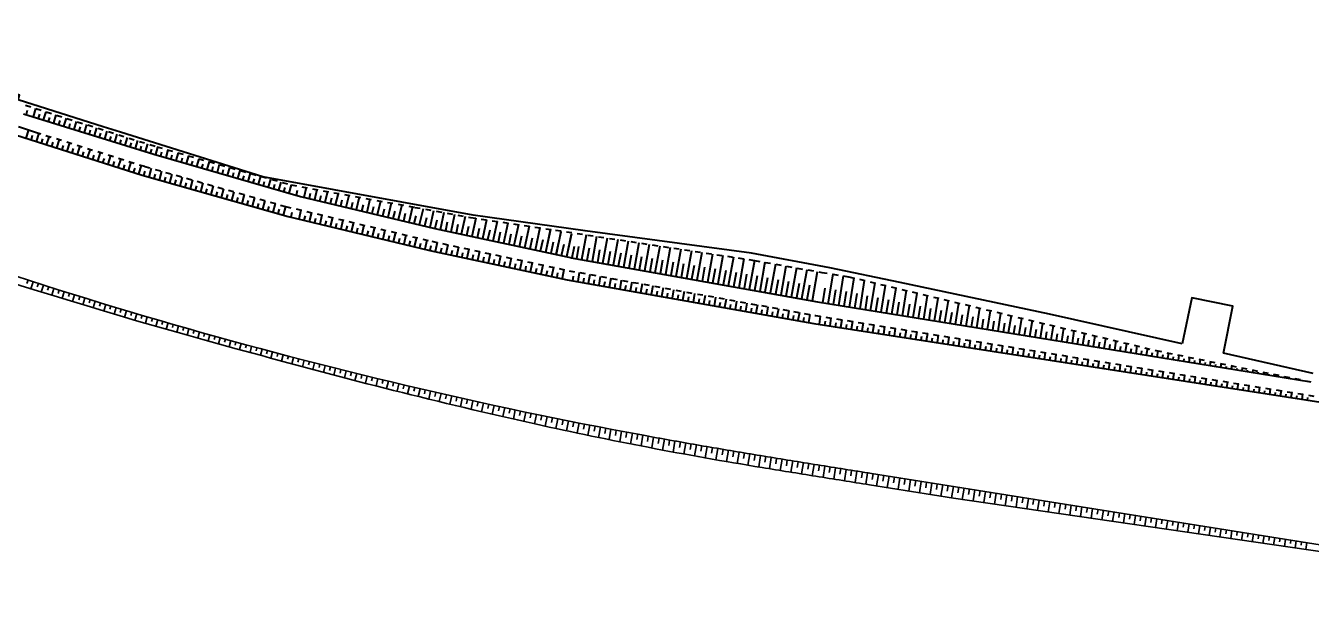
# Model space of a CAD drawing. Extents: x 10268 to 14501, y 7440 to 10044.
# Drawn here: x 13004.1 to 13240.8, y 7591 to 7697 of the extents above; entities that cross this region are included whole.
import ezdxf

# ---------------------------------------------------------------- set-up
doc = ezdxf.new("R2010")
doc.units = 0
doc.linetypes.add('Испр земполотна ПК38 -ПК43$0$Откосы$0$JIS_02_1.0', pattern=[2, 1, -1])
for name, color, linetype, lineweight in [('5-Карачарово$0$откосы и лотки', 1, 'Continuous', 35), ('Забор красный', 1, 'Continuous', 40), ('Испр земполотна ПК38 -ПК43$0$Водоотвод и откосы красные', 1, 'Continuous', 40), ('Испр земполотна ПК38 -ПК43$0$Испр земполотна', 4, 'Continuous', 30), ('Карачарово Саша$0$Забор красный', 1, 'Continuous', 40)]:
    doc.layers.add(name, color=color, linetype=linetype, lineweight=lineweight)
doc.linetypes.add('Забор Металлический-2$0$ЗАБОР_МЕТ_Б1М', pattern='A,1.25,[133,ltypeshp.shx,S=0.25,R=0,X=-0.25,Y=0],-0.001,[133,ltypeshp.shx,S=0.145,R=0,X=-0.145,Y=0],-0.001,[130,ltypeshp.shx,S=0.125,R=0,X=0,Y=0.4],1.25', length=2.502)
doc.linetypes.add('Карачарово Саша$0$Забор Металлический-2$0$ЗАБОР_МЕТ_Б1М', pattern='A,1.25,[133,ltypeshp.shx,S=0.25,R=0,X=-0.25,Y=0],-0.001,[133,ltypeshp.shx,S=0.145,R=0,X=-0.145,Y=0],-0.001,[130,ltypeshp.shx,S=0.125,R=0,X=0,Y=0.4],1.25', length=2.502)

msp = doc.modelspace()

# ---------------------------------------------------------------- linework, layer by layer
at = {"layer": '5-Карачарово$0$откосы и лотки'}
for p, q in [((13004.57, 7650.16), (13004.36, 7649.51)), ((13005.52, 7649.85), (13005.1, 7648.57)), ((13006.47, 7649.55), (13006.26, 7648.91)), ((13007.42, 7649.25), (13007.01, 7647.97)), ((13008.37, 7648.94), (13008.17, 7648.31)), ((13009.32, 7648.64), (13008.92, 7647.38)), ((13010.27, 7648.34), (13010.08, 7647.71)), ((13011.23, 7648.04), (13010.84, 7646.79)), ((13012.18, 7647.74), (13011.99, 7647.12)), ((13013.13, 7647.45), (13012.75, 7646.21)), ((13014.09, 7647.15), (13013.9, 7646.54)), ((13015.04, 7646.86), (13014.66, 7645.63)), ((13016, 7646.56), (13015.81, 7645.95)), ((13016.95, 7646.27), (13016.58, 7645.05)), ((13017.9, 7645.98), (13017.72, 7645.37)), ((13018.86, 7645.69), (13018.49, 7644.48)), ((13019.82, 7645.4), (13019.63, 7644.8)), ((13020.77, 7645.11), (13020.41, 7643.91)), ((13021.73, 7644.82), (13021.55, 7644.22)), ((13022.68, 7644.53), (13022.33, 7643.35)), ((13023.64, 7644.25), (13023.46, 7643.66)), ((13024.6, 7643.96), (13024.25, 7642.79)), ((13025.56, 7643.68), (13025.38, 7643.09)), ((13026.51, 7643.4), (13026.17, 7642.23)), ((13027.47, 7643.11), (13027.3, 7642.53)), ((13028.43, 7642.83), (13028.09, 7641.67)), ((13029.39, 7642.55), (13029.22, 7641.98)), ((13030.35, 7642.28), (13030.01, 7641.12)), ((13031.31, 7642), (13031.14, 7641.42)), ((13032.27, 7641.72), (13031.94, 7640.58)), ((13033.23, 7641.45), (13033.06, 7640.88)), ((13034.19, 7641.17), (13033.86, 7640.03)), ((13035.15, 7640.9), (13034.99, 7640.33)), ((13036.11, 7640.63), (13035.79, 7639.49)), ((13037.07, 7640.36), (13036.91, 7639.79)), ((13038.03, 7640.09), (13037.71, 7638.96)), ((13038.99, 7639.82), (13038.83, 7639.25)), ((13039.95, 7639.55), (13039.64, 7638.42)), ((13040.92, 7639.29), (13040.76, 7638.72)), ((13041.88, 7639.02), (13041.57, 7637.9)), ((13042.84, 7638.76), (13042.69, 7638.19)), ((13043.8, 7638.49), (13043.5, 7637.37)), ((13044.77, 7638.23), (13044.62, 7637.67)), ((13045.73, 7637.97), (13045.43, 7636.85)), ((13046.7, 7637.71), (13046.54, 7637.15)), ((13047.66, 7637.45), (13047.36, 7636.32)), ((13048.62, 7637.19), (13048.47, 7636.62)), ((13049.59, 7636.93), (13049.28, 7635.79)), ((13050.56, 7636.68), (13050.4, 7636.1)), ((13051.52, 7636.42), (13051.21, 7635.26)), ((13052.49, 7636.17), (13052.33, 7635.58)), ((13053.45, 7635.92), (13053.14, 7634.73)), ((13054.42, 7635.67), (13054.26, 7635.07)), ((13055.39, 7635.41), (13055.07, 7634.21)), ((13056.35, 7635.17), (13056.2, 7634.56)), ((13057.32, 7634.92), (13057.01, 7633.7)), ((13058.29, 7634.67), (13058.13, 7634.05)), ((13059.25, 7634.42), (13058.94, 7633.18)), ((13060.22, 7634.18), (13060.06, 7633.55)), ((13061.19, 7633.93), (13060.87, 7632.67)), ((13062.16, 7633.69), (13062, 7633.06)), ((13063.13, 7633.45), (13062.81, 7632.17)), ((13064.1, 7633.21), (13063.94, 7632.56)), ((13065.07, 7632.97), (13064.74, 7631.67)), ((13066.04, 7632.73), (13065.87, 7632.07)), ((13067.01, 7632.49), (13066.68, 7631.17)), ((13067.98, 7632.25), (13067.81, 7631.59)), ((13068.95, 7632.02), (13068.62, 7630.67)), ((13069.92, 7631.78), (13069.75, 7631.11)), ((13070.89, 7631.55), (13070.56, 7630.18)), ((13071.86, 7631.32), (13071.69, 7630.63)), ((13072.83, 7631.09), (13072.5, 7629.7)), ((13073.8, 7630.86), (13073.64, 7630.16)), ((13074.77, 7630.63), (13074.44, 7629.21)), ((13075.75, 7630.4), (13075.58, 7629.69)), ((13076.72, 7630.17), (13076.38, 7628.73)), ((13077.69, 7629.95), (13077.52, 7629.22)), ((13078.66, 7629.72), (13078.33, 7628.26)), ((13079.64, 7629.5), (13079.47, 7628.76)), ((13080.61, 7629.28), (13080.27, 7627.79)), ((13081.58, 7629.05), (13081.41, 7628.3)), ((13082.56, 7628.83), (13082.22, 7627.32)), ((13083.53, 7628.61), (13083.36, 7627.85)), ((13084.51, 7628.39), (13084.16, 7626.85)), ((13085.48, 7628.18), (13085.31, 7627.4)), ((13086.46, 7627.96), (13086.11, 7626.39)), ((13087.43, 7627.75), (13087.26, 7626.95)), ((13088.41, 7627.53), (13088.06, 7625.94)), ((13089.38, 7627.32), (13089.21, 7626.51)), ((13090.36, 7627.11), (13090.01, 7625.48)), ((13091.33, 7626.9), (13091.16, 7626.08)), ((13092.31, 7626.69), (13091.96, 7625.03)), ((13093.29, 7626.48), (13093.11, 7625.64)), ((13094.26, 7626.27), (13093.91, 7624.59)), ((13095.24, 7626.06), (13095.06, 7625.21)), ((13096.22, 7625.86), (13095.86, 7624.15)), ((13097.19, 7625.65), (13097.01, 7624.79)), ((13098.17, 7625.45), (13097.81, 7623.71)), ((13099.15, 7625.25), (13098.97, 7624.37)), ((13100.13, 7625.05), (13099.76, 7623.28)), ((13101.11, 7624.85), (13100.92, 7623.95)), ((13102.08, 7624.65), (13101.72, 7622.85)), ((13103.06, 7624.45), (13102.88, 7623.55)), ((13104.04, 7624.25), (13103.68, 7622.43)), ((13105.02, 7624.06), (13104.84, 7623.14)), ((13106, 7623.86), (13105.63, 7622.02)), ((13106.98, 7623.67), (13106.8, 7622.74)), ((13107.96, 7623.48), (13107.59, 7621.61)), ((13108.94, 7623.28), (13108.76, 7622.34)), ((13109.92, 7623.09), (13109.55, 7621.2)), ((13110.9, 7622.9), (13110.72, 7621.95)), ((13111.88, 7622.72), (13111.52, 7620.8)), ((13112.86, 7622.53), (13112.68, 7621.57)), ((13113.84, 7622.34), (13113.48, 7620.41)), ((13114.82, 7622.16), (13114.64, 7621.19)), ((13115.81, 7621.97), (13115.44, 7620.02)), ((13116.79, 7621.79), (13116.61, 7620.81)), ((13117.77, 7621.61), (13117.41, 7619.64)), ((13118.75, 7621.43), (13118.57, 7620.44)), ((13119.73, 7621.25), (13119.37, 7619.26)), ((13120.72, 7621.07), (13120.54, 7620.07)), ((13121.7, 7620.89), (13121.34, 7618.88)), ((13122.68, 7620.72), (13122.5, 7619.71)), ((13123.66, 7620.54), (13123.3, 7618.52)), ((13124.65, 7620.37), (13124.47, 7619.35)), ((13125.63, 7620.2), (13125.27, 7618.15)), ((13126.62, 7620.02), (13126.44, 7619)), ((13127.6, 7619.85), (13127.24, 7617.8)), ((13128.58, 7619.68), (13128.4, 7618.65)), ((13129.57, 7619.51), (13129.21, 7617.44)), ((13130.55, 7619.34), (13130.37, 7618.31)), ((13131.54, 7619.17), (13131.18, 7617.1)), ((13132.52, 7619.01), (13132.34, 7617.97)), ((13133.5, 7618.84), (13133.15, 7616.76)), ((13134.49, 7618.67), (13134.31, 7617.63)), ((13135.47, 7618.51), (13135.12, 7616.42)), ((13136.46, 7618.34), (13136.28, 7617.3)), ((13137.44, 7618.18), (13137.1, 7616.09)), ((13138.43, 7618.02), (13138.26, 7616.97)), ((13139.41, 7617.85), (13139.07, 7615.76)), ((13140.4, 7617.69), (13140.23, 7616.65)), ((13141.38, 7617.53), (13141.04, 7615.44)), ((13142.37, 7617.37), (13142.2, 7616.32)), ((13143.36, 7617.21), (13143.02, 7615.12)), ((13144.34, 7617.05), (13144.17, 7616)), ((13145.33, 7616.89), (13144.99, 7614.8)), ((13146.31, 7616.73), (13146.14, 7615.68)), ((13147.3, 7616.57), (13146.96, 7614.48)), ((13148.28, 7616.41), (13148.12, 7615.37)), ((13149.27, 7616.25), (13148.93, 7614.16)), ((13150.26, 7616.1), (13150.09, 7615.05)), ((13151.24, 7615.94), (13150.91, 7613.85)), ((13152.23, 7615.78), (13152.06, 7614.74)), ((13153.21, 7615.62), (13152.88, 7613.53)), ((13154.2, 7615.47), (13154.03, 7614.42)), ((13155.19, 7615.31), (13154.85, 7613.22)), ((13156.17, 7615.15), (13156.01, 7614.11)), ((13157.16, 7615), (13156.83, 7612.9)), ((13158.15, 7614.84), (13157.98, 7613.79)), ((13159.13, 7614.68), (13158.8, 7612.59)), ((13160.12, 7614.53), (13159.95, 7613.48)), ((13161.1, 7614.37), (13160.77, 7612.28)), ((13162.09, 7614.21), (13161.92, 7613.17)), ((13163.08, 7614.06), (13162.74, 7611.96)), ((13164.06, 7613.9), (13163.9, 7612.85)), ((13165.05, 7613.75), (13164.72, 7611.65)), ((13166.03, 7613.59), (13165.87, 7612.54)), ((13167.02, 7613.43), (13166.69, 7611.34)), ((13168.01, 7613.28), (13167.84, 7612.23)), ((13168.99, 7613.12), (13168.66, 7611.03)), ((13169.98, 7612.96), (13169.81, 7611.92)), ((13170.97, 7612.81), (13170.63, 7610.71)), ((13171.95, 7612.65), (13171.79, 7611.6)), ((13172.94, 7612.49), (13172.61, 7610.4)), ((13173.92, 7612.34), (13173.76, 7611.29)), ((13174.91, 7612.18), (13174.58, 7610.09)), ((13175.9, 7612.02), (13175.73, 7610.98)), ((13176.88, 7611.87), (13176.55, 7609.79)), ((13177.87, 7611.71), (13177.71, 7610.68)), ((13178.86, 7611.55), (13178.53, 7609.51)), ((13179.84, 7611.4), (13179.68, 7610.38)), ((13180.83, 7611.24), (13180.51, 7609.22)), ((13181.81, 7611.08), (13181.65, 7610.08)), ((13182.8, 7610.93), (13182.48, 7608.93)), ((13183.79, 7610.77), (13183.63, 7609.78)), ((13184.77, 7610.61), (13184.46, 7608.64)), ((13185.76, 7610.46), (13185.6, 7609.48)), ((13186.74, 7610.3), (13186.44, 7608.35)), ((13187.73, 7610.14), (13187.58, 7609.18)), ((13188.72, 7609.99), (13188.41, 7608.07)), ((13189.7, 7609.83), (13189.55, 7608.88)), ((13190.69, 7609.68), (13190.39, 7607.78)), ((13191.68, 7609.52), (13191.53, 7608.58)), ((13192.66, 7609.36), (13192.36, 7607.49)), ((13193.65, 7609.21), (13193.5, 7608.28)), ((13194.63, 7609.05), (13194.34, 7607.2)), ((13195.62, 7608.89), (13195.48, 7607.97)), ((13196.61, 7608.74), (13196.32, 7606.91)), ((13197.59, 7608.58), (13197.45, 7607.67)), ((13198.58, 7608.42), (13198.29, 7606.62)), ((13199.57, 7608.27), (13199.42, 7607.37)), ((13200.55, 7608.11), (13200.27, 7606.34)), ((13201.54, 7607.95), (13201.4, 7607.07)), ((13202.52, 7607.8), (13202.25, 7606.05)), ((13203.51, 7607.64), (13203.37, 7606.77)), ((13204.5, 7607.48), (13204.22, 7605.76)), ((13205.48, 7607.33), (13205.35, 7606.47)), ((13206.47, 7607.17), (13206.2, 7605.47)), ((13207.46, 7607.01), (13207.32, 7606.17)), ((13208.44, 7606.86), (13208.18, 7605.18)), ((13209.43, 7606.7), (13209.3, 7605.87)), ((13210.41, 7606.54), (13210.15, 7604.9)), ((13211.4, 7606.39), (13211.27, 7605.57)), ((13212.39, 7606.23), (13212.13, 7604.61)), ((13213.37, 7606.07), (13213.24, 7605.27)), ((13214.36, 7605.92), (13214.1, 7604.32)), ((13215.34, 7605.76), (13215.22, 7604.97)), ((13216.33, 7605.6), (13216.08, 7604.03)), ((13217.32, 7605.45), (13217.19, 7604.67)), ((13218.3, 7605.29), (13218.06, 7603.74)), ((13219.29, 7605.14), (13219.17, 7604.37)), ((13220.28, 7604.98), (13220.03, 7603.46)), ((13221.26, 7604.82), (13221.14, 7604.07)), ((13222.25, 7604.67), (13222.01, 7603.17)), ((13223.23, 7604.51), (13223.12, 7603.77)), ((13224.22, 7604.35), (13223.99, 7602.88)), ((13225.21, 7604.2), (13225.09, 7603.47)), ((13226.19, 7604.04), (13225.96, 7602.59)), ((13227.18, 7603.88), (13227.07, 7603.16)), ((13228.17, 7603.73), (13227.94, 7602.3)), ((13229.15, 7603.57), (13229.04, 7602.86)), ((13230.14, 7603.41), (13229.92, 7602.01)), ((13231.12, 7603.26), (13231.01, 7602.56)), ((13232.11, 7603.1), (13231.89, 7601.73)), ((13233.1, 7602.94), (13232.99, 7602.26)), ((13234.08, 7602.79), (13233.87, 7601.44)), ((13235.07, 7602.63), (13234.96, 7601.96)), ((13236.05, 7602.47), (13235.84, 7601.15)), ((13237.04, 7602.32), (13236.94, 7601.66)), ((13238.03, 7602.16), (13237.82, 7600.86)), ((13239.01, 7602), (13238.91, 7601.36)), ((13240, 7601.85), (13239.8, 7600.57))]:
    msp.add_line(p, q, dxfattribs=at)
at = {"layer": '5-Карачарово$0$откосы и лотки', "flags": 128}
for points in [[(12950.05, 7669.67, 0.04907), (13120.27, 7621.15, 0.002431), (13130.16, 7619.41, 0.001736), (13140.05, 7617.75, 0.001042), (13149.93, 7616.15, 0.000347), (13159.82, 7614.58), (13175.28, 7612.12), (13240.1, 7601.83), (13308.05, 7591.04)], [(12949.26, 7667.74, 0.024073), (13045.96, 7636.7, 0.012949), (13097.91, 7623.69, 0.014094), (13139.7, 7615.66, 0.001042), (13149.59, 7614.06, 0.000347), (13159.47, 7612.48), (13174.93, 7610.03), (13243.66, 7600.01), (13308.05, 7591.04)]]:
    msp.add_lwpolyline(points, format="xyb", dxfattribs=at)
at = {"layer": 'Забор красный', "linetype": 'Забор Металлический-2$0$ЗАБОР_МЕТ_Б1М'}
for p, q in [((13086.48, 7662.11), (13047.78, 7669.15)), ((13217.05, 7638.41), (13192.58, 7643.92)), ((13241.12, 7633), (13224.62, 7636.71))]:
    msp.add_line(p, q, dxfattribs=at)
for points in [[(13021.61, 7677.38), (13018.41, 7678.39), (13002.72, 7683.33), (13003.01, 7684.21), (12978.08, 7692.22), (12977.77, 7691.18), (12967.28, 7694.48), (12967.78, 7696.98)], [(13047.78, 7669.15), (13021.61, 7677.38)], [(13165.14, 7649.69), (13152.18, 7652.42), (13137.76, 7655.1), (13107.1, 7659.21), (13086.48, 7662.11), (13086.48, 7662.11)]]:
    msp.add_lwpolyline(points, dxfattribs=at)
at = {"layer": 'Испр земполотна ПК38 -ПК43$0$Водоотвод и откосы красные', "color": 1, "linetype": 'Испр земполотна ПК38 -ПК43$0$Откосы$0$JIS_02_1.0'}
for points in [[(13004.1, 7682.33), (13028.28, 7674.69)], [(13005.96, 7677.4), (13026.05, 7671.09), (13051.97, 7663.72)], [(13028.28, 7674.69), (13053, 7667.68)], [(13051.97, 7663.72), (13078.9, 7657.3), (13104.16, 7651.89)], [(13104.16, 7651.89), (13149.6, 7643.64)], [(13155.68, 7650.78), (13212.26, 7637.19)], [(13212.26, 7637.19), (13240.71, 7631.44)]]:
    msp.add_lwpolyline(points, dxfattribs=at)
for points, elevation in [([(13053, 7667.68), (13075.79, 7663.55), (13086.02, 7661.69), (13101.69, 7659.35)], 520.52), ([(13101.69, 7659.35), (13138.3, 7653.78), (13150.68, 7651.57), (13152.69, 7651.25), (13154.64, 7650.94), (13155.68, 7650.78)], 520.52), ([(13149.46, 7643.66), (13248.07, 7627.72)], 142.03)]:
    msp.add_lwpolyline(points, dxfattribs=dict(at, elevation=elevation))
at = {"layer": 'Испр земполотна ПК38 -ПК43$0$Испр земполотна', "color": 1, "lineweight": 40}
for p, q in [((13004.43, 7681.39), (13004.2, 7680.64)), ((13005.95, 7681.75), (13005.48, 7680.24)), ((13006.65, 7680.7), (13006.42, 7679.95)), ((13007.82, 7681.16), (13007.36, 7679.66)), ((13008.53, 7680.11), (13008.29, 7679.37)), ((13009.69, 7680.56), (13009.23, 7679.08)), ((13011.57, 7679.97), (13011.11, 7678.49)), ((13004.66, 7677.83), (13004.17, 7676.28)), ((13010.4, 7679.53), (13010.17, 7678.79)), ((13012.28, 7678.94), (13012.05, 7678.2)), ((13013.44, 7679.38), (13012.99, 7677.91)), ((13014.16, 7678.35), (13013.93, 7677.62)), ((13015.32, 7678.79), (13014.87, 7677.33)), ((13016.03, 7677.77), (13015.81, 7677.04)), ((13017.19, 7678.2), (13016.75, 7676.75)), ((13019.07, 7677.6), (13018.62, 7676.17)), ((13005.35, 7676.75), (13005.11, 7675.98)), ((13006.54, 7677.22), (13006.05, 7675.68)), ((13007.24, 7676.15), (13006.99, 7675.38)), ((13008.43, 7676.63), (13007.93, 7675.08)), ((13009.12, 7675.55), (13008.88, 7674.78)), ((13010.31, 7676.03), (13009.82, 7674.48)), ((13011.01, 7674.96), (13010.76, 7674.18)), ((13012.2, 7675.44), (13011.7, 7673.88)), ((13017.91, 7677.18), (13017.68, 7676.46)), ((13019.78, 7676.59), (13019.56, 7675.88)), ((13020.94, 7677.01), (13020.5, 7675.58)), ((13021.66, 7676), (13021.44, 7675.29)), ((13022.82, 7676.42), (13022.38, 7675)), ((13023.54, 7675.42), (13023.32, 7674.71)), ((13024.69, 7675.83), (13024.26, 7674.42)), ((13026.57, 7675.23), (13026.14, 7673.84)), ((13012.89, 7674.36), (13012.64, 7673.58)), ((13014.08, 7674.85), (13013.58, 7673.28)), ((13014.78, 7673.76), (13014.53, 7672.98)), ((13015.97, 7674.26), (13015.47, 7672.68)), ((13016.66, 7673.17), (13016.41, 7672.38)), ((13017.86, 7673.66), (13017.35, 7672.08)), ((13018.55, 7672.57), (13018.29, 7671.78)), ((13019.74, 7673.07), (13019.23, 7671.48)), ((13025.41, 7674.83), (13025.2, 7674.13)), ((13027.29, 7674.24), (13027.07, 7673.55)), ((13028.42, 7674.65), (13028.01, 7673.26)), ((13029.16, 7673.69), (13028.96, 7672.99)), ((13030.31, 7674.12), (13029.9, 7672.71)), ((13031.05, 7673.15), (13030.85, 7672.44)), ((13032.2, 7673.58), (13031.79, 7672.17)), ((13032.94, 7672.6), (13032.74, 7671.89)), ((13034.09, 7673.04), (13033.68, 7671.62)), ((13020.43, 7671.98), (13020.18, 7671.18)), ((13021.63, 7672.48), (13021.12, 7670.88)), ((13022.32, 7671.38), (13022.06, 7670.58)), ((13023.51, 7671.89), (13023, 7670.28)), ((13024.2, 7670.78), (13023.94, 7669.98)), ((13025.4, 7671.29), (13024.88, 7669.68)), ((13026.06, 7670.2), (13025.83, 7669.39)), ((13027.24, 7670.75), (13026.78, 7669.12)), ((13029.14, 7670.21), (13028.68, 7668.58)), ((13034.83, 7672.06), (13034.62, 7671.35)), ((13035.98, 7672.51), (13035.57, 7671.07)), ((13036.72, 7671.52), (13036.51, 7670.8)), ((13037.88, 7671.97), (13037.46, 7670.53)), ((13038.61, 7670.98), (13038.4, 7670.25)), ((13039.77, 7671.43), (13039.35, 7669.98)), ((13040.5, 7670.44), (13040.29, 7669.71)), ((13041.66, 7670.9), (13041.24, 7669.43)), ((13043.55, 7670.36), (13043.12, 7668.89)), ((13027.96, 7669.66), (13027.73, 7668.85)), ((13029.86, 7669.13), (13029.63, 7668.31)), ((13031.04, 7669.67), (13030.58, 7668.04)), ((13031.77, 7668.59), (13031.54, 7667.77)), ((13032.95, 7669.13), (13032.49, 7667.5)), ((13033.67, 7668.05), (13033.44, 7667.23)), ((13034.85, 7668.59), (13034.39, 7666.97)), ((13036.75, 7668.05), (13036.29, 7666.43)), ((13042.39, 7669.9), (13042.18, 7669.16)), ((13044.28, 7669.35), (13044.07, 7668.62)), ((13045.44, 7669.82), (13045.01, 7668.34)), ((13046.17, 7668.81), (13045.96, 7668.07)), ((13047.33, 7669.29), (13046.9, 7667.8)), ((13048.06, 7668.27), (13047.85, 7667.52)), ((13049.22, 7668.75), (13048.79, 7667.25)), ((13051.12, 7668.21), (13050.68, 7666.7)), ((13035.57, 7667.51), (13035.34, 7666.7)), ((13037.47, 7666.97), (13037.24, 7666.16)), ((13038.65, 7667.51), (13038.19, 7665.89)), ((13039.37, 7666.43), (13039.14, 7665.62)), ((13040.55, 7666.97), (13040.09, 7665.35)), ((13041.27, 7665.89), (13041.05, 7665.08)), ((13042.45, 7666.43), (13042, 7664.82)), ((13044.35, 7665.89), (13043.9, 7664.28)), ((13049.95, 7667.73), (13049.73, 7666.98)), ((13051.84, 7667.19), (13051.62, 7666.43)), ((13053.01, 7667.68), (13052.57, 7666.16)), ((13054.13, 7666.63), (13053.92, 7665.76)), ((13055.77, 7667.18), (13055.34, 7665.39)), ((13056.52, 7666.08), (13056.3, 7665.16)), ((13057.72, 7666.82), (13057.27, 7664.92)), ((13058.47, 7665.67), (13058.23, 7664.69)), ((13059.68, 7666.47), (13059.2, 7664.46)), ((13061.63, 7666.11), (13061.13, 7664)), ((13063.59, 7665.76), (13063.06, 7663.54)), ((13043.18, 7665.35), (13042.95, 7664.55)), ((13045.08, 7664.81), (13044.85, 7664.01)), ((13046.26, 7665.35), (13045.8, 7663.74)), ((13046.98, 7664.27), (13046.75, 7663.47)), ((13048.16, 7664.81), (13047.7, 7663.2)), ((13048.88, 7663.73), (13048.65, 7662.93)), ((13050.06, 7664.27), (13049.61, 7662.66)), ((13050.78, 7663.2), (13050.56, 7662.4)), ((13051.96, 7663.73), (13051.51, 7662.13)), ((13060.41, 7665.26), (13060.16, 7664.23)), ((13062.35, 7664.86), (13062.09, 7663.77)), ((13064.3, 7664.45), (13064.02, 7663.31)), ((13065.54, 7665.41), (13064.99, 7663.08)), ((13066.24, 7664.04), (13065.95, 7662.85)), ((13067.5, 7665.05), (13066.92, 7662.62)), ((13068.18, 7663.63), (13067.88, 7662.39)), ((13069.45, 7664.7), (13068.85, 7662.16)), ((13070.12, 7663.23), (13069.81, 7661.93)), ((13071.41, 7664.34), (13070.78, 7661.7)), ((13073.36, 7663.99), (13072.71, 7661.24)), ((13075.32, 7663.63), (13074.64, 7660.78)), ((13077.28, 7663.28), (13076.57, 7660.32)), ((13053.11, 7662.58), (13052.92, 7661.75)), ((13054.79, 7663.05), (13054.39, 7661.4)), ((13055.56, 7661.99), (13055.36, 7661.17)), ((13056.72, 7662.59), (13056.33, 7660.94)), ((13057.49, 7661.53), (13057.29, 7660.7)), ((13058.65, 7662.13), (13058.26, 7660.47)), ((13059.42, 7661.07), (13059.23, 7660.24)), ((13060.59, 7661.67), (13060.19, 7660.01)), ((13062.52, 7661.2), (13062.13, 7659.55)), ((13064.45, 7660.74), (13064.06, 7659.09)), ((13072.07, 7662.82), (13071.74, 7661.47)), ((13074.01, 7662.41), (13073.67, 7661.01)), ((13075.95, 7662), (13075.6, 7660.55)), ((13077.89, 7661.6), (13077.53, 7660.09)), ((13079.23, 7662.92), (13078.5, 7659.86)), ((13079.8, 7661.19), (13079.46, 7659.63)), ((13081.11, 7662.58), (13080.43, 7659.42)), ((13081.75, 7660.81), (13081.4, 7659.22)), ((13083.06, 7662.23), (13082.37, 7659.01)), ((13085.02, 7661.87), (13084.32, 7658.59)), ((13086.98, 7661.55), (13086.26, 7658.18)), ((13088.94, 7661.25), (13088.2, 7657.76)), ((13090.91, 7660.96), (13090.14, 7657.35)), ((13061.36, 7660.61), (13061.16, 7659.78)), ((13063.29, 7660.15), (13063.09, 7659.32)), ((13065.22, 7659.69), (13065.03, 7658.86)), ((13066.39, 7660.28), (13065.99, 7658.63)), ((13067.16, 7659.22), (13066.96, 7658.4)), ((13068.32, 7659.82), (13067.93, 7658.17)), ((13069.09, 7658.76), (13068.89, 7657.94)), ((13070.25, 7659.36), (13069.86, 7657.71)), ((13072.19, 7658.9), (13071.79, 7657.24)), ((13074.12, 7658.44), (13073.73, 7656.78)), ((13083.69, 7660.42), (13083.35, 7658.8)), ((13085.64, 7660.04), (13085.29, 7658.39)), ((13087.59, 7659.68), (13087.23, 7657.97)), ((13089.55, 7659.33), (13089.17, 7657.56)), ((13091.5, 7658.98), (13091.11, 7657.14)), ((13092.87, 7660.66), (13092.08, 7656.93)), ((13093.45, 7658.62), (13093.05, 7656.72)), ((13094.84, 7660.37), (13094.02, 7656.52)), ((13096.81, 7660.08), (13095.96, 7656.1)), ((13098.77, 7659.78), (13097.9, 7655.69)), ((13100.7, 7659.37), (13099.82, 7655.27)), ((13100.74, 7659.49), (13099.84, 7655.27)), ((13102.63, 7658.96), (13101.75, 7654.86)), ((13102.67, 7659.08), (13101.76, 7654.86)), ((13104.55, 7658.55), (13103.68, 7654.45)), ((13104.59, 7658.66), (13103.69, 7654.45)), ((13107.3, 7658.49), (13106.48, 7653.92)), ((13071.02, 7658.3), (13070.83, 7657.48)), ((13072.96, 7657.84), (13072.76, 7657.01)), ((13074.89, 7657.38), (13074.69, 7656.55)), ((13076.05, 7657.98), (13075.66, 7656.32)), ((13076.82, 7656.92), (13076.63, 7656.09)), ((13077.99, 7657.51), (13077.59, 7655.86)), ((13078.74, 7656.46), (13078.56, 7655.63)), ((13079.89, 7657.09), (13079.53, 7655.42)), ((13080.68, 7656.05), (13080.5, 7655.22)), ((13081.83, 7656.67), (13081.48, 7655.01)), ((13083.78, 7656.25), (13083.42, 7654.59)), ((13095.41, 7658.27), (13094.99, 7656.31)), ((13097.36, 7657.91), (13096.93, 7655.89)), ((13099.31, 7657.56), (13098.87, 7655.48)), ((13101.24, 7657.15), (13100.79, 7655.07)), ((13103.17, 7656.73), (13102.72, 7654.65)), ((13105.09, 7656.32), (13104.65, 7654.24)), ((13105.92, 7656.37), (13105.52, 7654.09)), ((13107.86, 7656.05), (13107.45, 7653.75)), ((13109.24, 7658.2), (13108.41, 7653.57)), ((13111.17, 7657.91), (13110.34, 7653.23)), ((13113.11, 7657.61), (13112.27, 7652.89)), ((13115.05, 7657.32), (13114.2, 7652.54)), ((13116.99, 7657.02), (13116.13, 7652.2)), ((13118.92, 7656.73), (13118.05, 7651.86)), ((13120.86, 7656.43), (13119.98, 7651.51)), ((13122.8, 7656.14), (13121.91, 7651.17)), ((13082.63, 7655.63), (13082.45, 7654.8)), ((13084.57, 7655.21), (13084.39, 7654.38)), ((13085.72, 7655.84), (13085.36, 7654.18)), ((13086.51, 7654.8), (13086.34, 7653.97)), ((13087.66, 7655.42), (13087.31, 7653.76)), ((13088.46, 7654.38), (13088.28, 7653.55)), ((13089.61, 7655.01), (13089.25, 7653.34)), ((13090.4, 7653.97), (13090.22, 7653.14)), ((13091.55, 7654.59), (13091.2, 7652.93)), ((13093.49, 7654.17), (13093.14, 7652.51)), ((13095.44, 7653.76), (13095.08, 7652.1)), ((13109.79, 7655.73), (13109.38, 7653.4)), ((13111.72, 7655.41), (13111.3, 7653.06)), ((13113.66, 7655.09), (13113.23, 7652.71)), ((13115.59, 7654.77), (13115.16, 7652.37)), ((13117.52, 7654.45), (13117.09, 7652.03)), ((13119.46, 7654.13), (13119.02, 7651.68)), ((13121.39, 7653.81), (13120.95, 7651.34)), ((13124.73, 7655.84), (13123.84, 7650.83)), ((13126.67, 7655.55), (13125.77, 7650.48)), ((13128.61, 7655.26), (13127.7, 7650.14)), ((13130.55, 7654.96), (13129.63, 7649.79)), ((13132.48, 7654.67), (13131.55, 7649.45)), ((13134.42, 7654.37), (13133.48, 7649.11)), ((13136.36, 7654.08), (13135.41, 7648.76)), ((13138.3, 7653.78), (13137.34, 7648.42)), ((13092.34, 7653.55), (13092.17, 7652.72)), ((13094.29, 7653.14), (13094.11, 7652.3)), ((13096.23, 7652.72), (13096.05, 7651.89)), ((13097.38, 7653.34), (13097.03, 7651.68)), ((13098.18, 7652.3), (13098, 7651.47)), ((13099.33, 7652.93), (13098.97, 7651.26)), ((13100.12, 7651.89), (13099.94, 7651.06)), ((13101.27, 7652.51), (13100.91, 7650.85)), ((13102.06, 7651.47), (13101.89, 7650.64)), ((13103.21, 7652.1), (13102.86, 7650.43)), ((13106.05, 7651.55), (13105.76, 7649.88)), ((13123.32, 7653.49), (13122.88, 7651)), ((13125.25, 7653.18), (13124.8, 7650.65)), ((13127.19, 7652.86), (13126.73, 7650.31)), ((13129.12, 7652.54), (13128.66, 7649.97)), ((13131.05, 7652.22), (13130.59, 7649.62)), ((13132.99, 7651.9), (13132.52, 7649.28)), ((13134.92, 7651.58), (13134.45, 7648.94)), ((13140.22, 7653.44), (13139.27, 7648.08)), ((13142.15, 7653.09), (13141.2, 7647.73)), ((13144.08, 7652.75), (13143.13, 7647.39)), ((13146.01, 7652.4), (13145.05, 7647.05)), ((13147.94, 7652.06), (13146.98, 7646.7)), ((13149.86, 7651.71), (13148.91, 7646.36)), ((13104.94, 7650.89), (13104.79, 7650.05)), ((13106.87, 7650.54), (13106.73, 7649.71)), ((13107.98, 7651.2), (13107.69, 7649.54)), ((13108.8, 7650.2), (13108.66, 7649.37)), ((13109.91, 7650.85), (13109.62, 7649.2)), ((13110.73, 7649.85), (13110.59, 7649.03)), ((13111.84, 7650.5), (13111.55, 7648.86)), ((13112.66, 7649.51), (13112.52, 7648.69)), ((13113.77, 7650.15), (13113.48, 7648.52)), ((13114.59, 7649.16), (13114.45, 7648.35)), ((13115.7, 7649.8), (13115.41, 7648.18)), ((13117.63, 7649.45), (13117.34, 7647.83)), ((13119.56, 7649.1), (13119.27, 7647.49)), ((13136.85, 7651.26), (13136.38, 7648.59)), ((13138.78, 7650.93), (13138.3, 7648.25)), ((13140.71, 7650.59), (13140.23, 7647.91)), ((13142.64, 7650.24), (13142.16, 7647.56)), ((13144.57, 7649.9), (13144.09, 7647.22)), ((13146.5, 7649.55), (13146.02, 7646.88)), ((13148.42, 7649.21), (13147.95, 7646.53)), ((13152.69, 7651.25, 142.03), (13151.81, 7645.81, 142.03)), ((13154.64, 7650.94, 142.03), (13153.76, 7645.5, 142.03)), ((13156.58, 7650.56, 142.03), (13155.72, 7645.18, 142.03)), ((13158.51, 7650.1, 142.03), (13157.67, 7644.87, 142.03)), ((13160.44, 7649.63, 142.03), (13159.62, 7644.55, 142.03)), ((13162.37, 7649.17, 142.03), (13161.58, 7644.23, 142.03)), ((13116.52, 7648.81), (13116.38, 7648)), ((13118.45, 7648.47), (13118.31, 7647.66)), ((13120.38, 7648.12), (13120.24, 7647.32)), ((13121.48, 7648.75), (13121.2, 7647.15)), ((13122.31, 7647.78), (13122.17, 7646.98)), ((13123.41, 7648.4), (13123.13, 7646.81)), ((13124.24, 7647.43), (13124.1, 7646.64)), ((13125.34, 7648.05), (13125.06, 7646.47)), ((13126.17, 7647.08), (13126.03, 7646.3)), ((13127.27, 7647.7), (13126.99, 7646.13)), ((13128.1, 7646.74), (13127.96, 7645.95)), ((13129.2, 7647.35), (13128.92, 7645.78)), ((13131.13, 7647), (13130.85, 7645.44)), ((13133.06, 7646.64), (13132.78, 7645.1)), ((13151.27, 7648.69, 142.03), (13150.83, 7645.97, 142.03)), ((13153.22, 7648.38, 142.03), (13152.78, 7645.66, 142.03)), ((13155.18, 7648.06, 142.03), (13154.74, 7645.34, 142.03)), ((13157.12, 7647.68, 142.03), (13156.69, 7645.02, 142.03)), ((13159.06, 7647.29, 142.03), (13158.65, 7644.71, 142.03)), ((13161, 7646.9, 142.03), (13160.6, 7644.39, 142.03)), ((13164.3, 7648.71, 142.03), (13163.53, 7643.92, 142.03)), ((13166.23, 7648.24, 142.03), (13165.48, 7643.6, 142.03)), ((13168.16, 7647.78, 142.03), (13167.44, 7643.29, 142.03)), ((13170.09, 7647.31, 142.03), (13169.39, 7642.97, 142.03)), ((13172.02, 7646.85, 142.03), (13171.35, 7642.66, 142.03)), ((13130.03, 7646.39), (13129.89, 7645.61)), ((13131.96, 7646.05), (13131.82, 7645.27)), ((13133.89, 7645.7), (13133.75, 7644.93)), ((13134.99, 7646.29), (13134.71, 7644.76)), ((13135.81, 7645.35), (13135.68, 7644.59)), ((13136.91, 7645.94), (13136.64, 7644.42)), ((13137.74, 7645.01), (13137.61, 7644.25)), ((13138.84, 7645.59), (13138.57, 7644.08)), ((13139.67, 7644.66), (13139.54, 7643.9)), ((13140.77, 7645.24), (13140.5, 7643.73)), ((13141.6, 7644.32), (13141.47, 7643.56)), ((13142.7, 7644.89), (13142.43, 7643.39)), ((13144.63, 7644.54), (13144.37, 7643.05)), ((13146.56, 7644.19), (13146.3, 7642.71)), ((13162.95, 7646.51, 142.03), (13162.55, 7644.08, 142.03)), ((13164.89, 7646.12, 142.03), (13164.51, 7643.76, 142.03)), ((13166.83, 7645.73, 142.03), (13166.46, 7643.45, 142.03)), ((13168.77, 7645.34, 142.03), (13168.42, 7643.13, 142.03)), ((13170.71, 7644.95, 142.03), (13170.37, 7642.81, 142.03)), ((13172.66, 7644.56, 142.03), (13172.32, 7642.5, 142.03)), ((13173.95, 7646.39, 142.03), (13173.3, 7642.34, 142.03)), ((13174.6, 7644.17, 142.03), (13174.28, 7642.18, 142.03)), ((13175.88, 7645.92, 142.03), (13175.25, 7642.02, 142.03)), ((13177.81, 7645.46, 142.03), (13177.21, 7641.71, 142.03)), ((13179.74, 7645, 142.03), (13179.16, 7641.39, 142.03)), ((13181.67, 7644.53, 142.03), (13181.12, 7641.08, 142.03)), ((13143.53, 7643.97), (13143.4, 7643.22)), ((13145.46, 7643.62), (13145.33, 7642.88)), ((13147.39, 7643.28), (13147.26, 7642.54)), ((13148.49, 7643.84), (13148.23, 7642.37)), ((13150.41, 7643.51), (13150.18, 7642.04)), ((13150.41, 7643.51), (13150.18, 7642.04)), ((13151.28, 7642.62), (13151.17, 7641.89)), ((13151.28, 7642.62), (13151.17, 7641.89)), ((13152.38, 7643.19), (13152.15, 7641.74)), ((13152.38, 7643.19), (13152.15, 7641.74)), ((13153.25, 7642.31), (13153.14, 7641.58)), ((13153.25, 7642.31), (13153.14, 7641.58)), ((13154.35, 7642.87), (13154.13, 7641.43)), ((13154.35, 7642.87), (13154.13, 7641.43)), ((13155.23, 7641.99), (13155.11, 7641.28)), ((13155.23, 7641.99), (13155.11, 7641.28)), ((13156.32, 7642.55), (13156.1, 7641.12)), ((13156.32, 7642.55), (13156.1, 7641.12)), ((13158.3, 7642.23), (13158.08, 7640.82)), ((13158.3, 7642.23), (13158.08, 7640.82)), ((13160.27, 7641.91), (13160.05, 7640.51)), ((13160.27, 7641.91), (13160.05, 7640.51)), ((13176.54, 7643.78, 142.03), (13176.23, 7641.87, 142.03)), ((13178.48, 7643.39, 142.03), (13178.18, 7641.55, 142.03)), ((13180.42, 7643, 142.03), (13180.14, 7641.23, 142.03)), ((13182.37, 7642.61, 142.03), (13182.09, 7640.92, 142.03)), ((13183.6, 7644.07, 142.03), (13183.07, 7640.76, 142.03)), ((13184.31, 7642.22, 142.03), (13184.05, 7640.6, 142.03)), ((13185.53, 7643.61, 142.03), (13185.02, 7640.44, 142.03)), ((13186.25, 7641.83, 142.03), (13186, 7640.29, 142.03)), ((13187.46, 7643.14, 142.03), (13186.98, 7640.13, 142.03)), ((13189.39, 7642.68, 142.03), (13188.93, 7639.81, 142.03)), ((13191.32, 7642.22, 142.03), (13190.88, 7639.5, 142.03)), ((13157.2, 7641.68), (13157.09, 7640.97)), ((13157.2, 7641.68), (13157.09, 7640.97)), ((13159.17, 7641.37), (13159.06, 7640.66)), ((13159.17, 7641.37), (13159.06, 7640.66)), ((13161.15, 7641.05), (13161.04, 7640.35)), ((13161.15, 7641.05), (13161.04, 7640.35)), ((13162.24, 7641.6), (13162.02, 7640.2)), ((13162.24, 7641.6), (13162.02, 7640.2)), ((13163.12, 7640.74), (13163.01, 7640.05)), ((13163.12, 7640.74), (13163.01, 7640.05)), ((13164.21, 7641.28), (13164, 7639.89)), ((13164.21, 7641.28), (13164, 7639.89)), ((13165.09, 7640.43), (13164.99, 7639.74)), ((13165.09, 7640.43), (13164.99, 7639.74)), ((13166.19, 7640.96), (13165.97, 7639.59)), ((13166.19, 7640.96), (13165.97, 7639.59)), ((13167.07, 7640.12), (13166.96, 7639.43)), ((13167.07, 7640.12), (13166.96, 7639.43)), ((13168.16, 7640.64), (13167.95, 7639.28)), ((13168.16, 7640.64), (13167.95, 7639.28)), ((13169.04, 7639.8), (13168.94, 7639.13)), ((13169.04, 7639.8), (13168.94, 7639.13)), ((13170.13, 7640.32), (13169.92, 7638.97)), ((13170.13, 7640.32), (13169.92, 7638.97)), ((13171.01, 7639.49), (13170.91, 7638.82)), ((13171.01, 7639.49), (13170.91, 7638.82)), ((13172.1, 7640), (13171.9, 7638.67)), ((13172.1, 7640), (13171.9, 7638.67)), ((13174.08, 7639.68), (13173.87, 7638.36)), ((13174.08, 7639.68), (13173.87, 7638.36)), ((13188.19, 7641.44, 142.03), (13187.95, 7639.97, 142.03)), ((13190.13, 7641.05, 142.03), (13189.91, 7639.65, 142.03)), ((13192.08, 7640.66, 142.03), (13191.86, 7639.34, 142.03)), ((13193.25, 7641.75, 142.03), (13192.84, 7639.18, 142.03)), ((13194.02, 7640.27, 142.03), (13193.82, 7639.02, 142.03)), ((13195.18, 7641.29, 142.03), (13194.79, 7638.86, 142.03)), ((13195.96, 7639.88, 142.03), (13195.77, 7638.71, 142.03)), ((13197.11, 7640.83, 142.03), (13196.75, 7638.55, 142.03)), ((13197.9, 7639.49, 142.03), (13197.72, 7638.39, 142.03)), ((13199.04, 7640.36, 142.03), (13198.7, 7638.23, 142.03)), ((13200.97, 7639.9, 142.03), (13200.65, 7637.92, 142.03)), ((13202.9, 7639.44, 142.03), (13202.61, 7637.6, 142.03)), ((13172.99, 7639.18), (13172.88, 7638.51)), ((13172.99, 7639.18), (13172.88, 7638.51)), ((13174.96, 7638.86), (13174.86, 7638.21)), ((13174.96, 7638.86), (13174.86, 7638.21)), ((13176.05, 7639.36), (13175.85, 7638.05)), ((13176.05, 7639.36), (13175.85, 7638.05)), ((13176.93, 7638.55), (13176.83, 7637.9)), ((13176.93, 7638.55), (13176.83, 7637.9)), ((13178.02, 7639.04), (13177.82, 7637.75)), ((13178.02, 7639.04), (13177.82, 7637.75)), ((13178.91, 7638.24), (13178.81, 7637.59)), ((13178.91, 7638.24), (13178.81, 7637.59)), ((13179.99, 7638.72), (13179.79, 7637.44)), ((13179.99, 7638.72), (13179.79, 7637.44)), ((13180.88, 7637.93), (13180.78, 7637.29)), ((13180.88, 7637.93), (13180.78, 7637.29)), ((13181.97, 7638.41), (13181.77, 7637.13)), ((13181.97, 7638.41), (13181.77, 7637.13)), ((13182.85, 7637.61), (13182.76, 7636.98)), ((13182.85, 7637.61), (13182.76, 7636.98)), ((13183.94, 7638.09), (13183.74, 7636.83)), ((13183.94, 7638.09), (13183.74, 7636.83)), ((13184.83, 7637.3), (13184.73, 7636.67)), ((13184.83, 7637.3), (13184.73, 7636.67)), ((13185.91, 7637.77), (13185.72, 7636.52)), ((13185.91, 7637.77), (13185.72, 7636.52)), ((13187.88, 7637.45), (13187.69, 7636.21)), ((13187.88, 7637.45), (13187.69, 7636.21)), ((13189.86, 7637.13), (13189.67, 7635.91)), ((13189.86, 7637.13), (13189.67, 7635.91)), ((13199.84, 7639.1, 142.03), (13199.68, 7638.08, 142.03)), ((13201.78, 7638.71, 142.03), (13201.63, 7637.76, 142.03)), ((13203.73, 7638.32, 142.03), (13203.58, 7637.44, 142.03)), ((13204.83, 7638.97, 142.03), (13204.56, 7637.29, 142.03)), ((13205.67, 7637.93, 142.03), (13205.54, 7637.13, 142.03)), ((13206.76, 7638.51, 142.03), (13206.52, 7636.97, 142.03)), ((13207.61, 7637.54, 142.03), (13207.49, 7636.81, 142.03)), ((13208.69, 7638.05, 142.03), (13208.47, 7636.65, 142.03)), ((13209.55, 7637.16, 142.03), (13209.45, 7636.5, 142.03)), ((13210.62, 7637.58, 142.03), (13210.42, 7636.34, 142.03)), ((13212.56, 7637.13, 142.03), (13212.38, 7636.02, 142.03)), ((13186.8, 7636.99), (13186.71, 7636.37)), ((13186.8, 7636.99), (13186.71, 7636.37)), ((13188.78, 7636.67), (13188.68, 7636.06)), ((13188.78, 7636.67), (13188.68, 7636.06)), ((13190.75, 7636.36), (13190.65, 7635.75)), ((13190.75, 7636.36), (13190.65, 7635.75)), ((13191.83, 7636.81), (13191.64, 7635.6)), ((13191.83, 7636.81), (13191.64, 7635.6)), ((13192.72, 7636.05), (13192.63, 7635.45)), ((13192.72, 7636.05), (13192.63, 7635.45)), ((13193.8, 7636.49), (13193.62, 7635.29)), ((13193.8, 7636.49), (13193.62, 7635.29)), ((13194.7, 7635.74), (13194.6, 7635.14)), ((13194.7, 7635.74), (13194.6, 7635.14)), ((13195.77, 7636.17), (13195.59, 7634.98)), ((13195.77, 7636.17), (13195.59, 7634.98)), ((13196.67, 7635.42), (13196.58, 7634.83)), ((13196.67, 7635.42), (13196.58, 7634.83)), ((13197.75, 7635.85), (13197.56, 7634.68)), ((13197.75, 7635.85), (13197.56, 7634.68)), ((13198.64, 7635.11), (13198.55, 7634.52)), ((13198.64, 7635.11), (13198.55, 7634.52)), ((13199.72, 7635.54), (13199.54, 7634.37)), ((13199.72, 7635.54), (13199.54, 7634.37)), ((13200.62, 7634.8), (13200.53, 7634.22)), ((13200.62, 7634.8), (13200.53, 7634.22)), ((13201.69, 7635.22), (13201.51, 7634.06)), ((13201.69, 7635.22), (13201.51, 7634.06)), ((13203.67, 7634.9), (13203.49, 7633.76)), ((13203.67, 7634.9), (13203.49, 7633.76)), ((13211.49, 7636.77, 142.03), (13211.4, 7636.18, 142.03)), ((13213.44, 7636.4, 142.03), (13213.35, 7635.86, 142.03)), ((13214.5, 7636.74, 142.03), (13214.33, 7635.71, 142.03)), ((13215.39, 7636.05, 142.03), (13215.31, 7635.55, 142.03)), ((13216.44, 7636.35, 142.03), (13216.28, 7635.39, 142.03)), ((13217.34, 7635.69, 142.03), (13217.26, 7635.23, 142.03)), ((13218.38, 7635.95, 142.03), (13218.24, 7635.07, 142.03)), ((13219.28, 7635.34, 142.03), (13219.21, 7634.92, 142.03)), ((13220.32, 7635.56, 142.03), (13220.19, 7634.76, 142.03)), ((13221.23, 7634.98, 142.03), (13221.17, 7634.6, 142.03)), ((13222.26, 7635.17, 142.03), (13222.15, 7634.44, 142.03)), ((13224.2, 7634.78, 142.03), (13224.1, 7634.13, 142.03)), ((13202.59, 7634.48), (13202.5, 7633.91)), ((13202.59, 7634.48), (13202.5, 7633.91)), ((13204.56, 7634.17), (13204.48, 7633.6)), ((13204.56, 7634.17), (13204.48, 7633.6)), ((13205.64, 7634.58), (13205.46, 7633.45)), ((13205.64, 7634.58), (13205.46, 7633.45)), ((13206.54, 7633.86), (13206.45, 7633.3)), ((13206.54, 7633.86), (13206.45, 7633.3)), ((13207.61, 7634.26), (13207.44, 7633.14)), ((13207.61, 7634.26), (13207.44, 7633.14)), ((13208.51, 7633.55), (13208.42, 7632.99)), ((13208.51, 7633.55), (13208.42, 7632.99)), ((13209.58, 7633.94), (13209.41, 7632.84)), ((13209.58, 7633.94), (13209.41, 7632.84)), ((13210.48, 7633.23), (13210.4, 7632.68)), ((13210.48, 7633.23), (13210.4, 7632.68)), ((13211.56, 7633.62), (13211.39, 7632.53)), ((13211.56, 7633.62), (13211.39, 7632.53)), ((13212.46, 7632.92), (13212.37, 7632.38)), ((13212.46, 7632.92), (13212.37, 7632.38)), ((13213.53, 7633.3), (13213.36, 7632.22)), ((13213.53, 7633.3), (13213.36, 7632.22)), ((13214.43, 7632.61), (13214.35, 7632.07)), ((13214.43, 7632.61), (13214.35, 7632.07)), ((13215.5, 7632.98), (13215.33, 7631.92)), ((13215.5, 7632.98), (13215.33, 7631.92)), ((13217.47, 7632.67), (13217.31, 7631.61)), ((13217.47, 7632.67), (13217.31, 7631.61)), ((13219.45, 7632.35), (13219.28, 7631.3)), ((13219.45, 7632.35), (13219.28, 7631.3)), ((13223.18, 7634.63, 142.03), (13223.12, 7634.28, 142.03)), ((13225.13, 7634.27, 142.03), (13225.08, 7633.97, 142.03)), ((13226.15, 7634.38, 142.03), (13226.05, 7633.81, 142.03)), ((13227.07, 7633.92, 142.03), (13227.03, 7633.65, 142.03)), ((13228.09, 7633.99, 142.03), (13228.01, 7633.5, 142.03)), ((13229.02, 7633.57, 142.03), (13228.98, 7633.34, 142.03)), ((13230.03, 7633.6, 142.03), (13229.96, 7633.18, 142.03)), ((13230.97, 7633.21, 142.03), (13230.94, 7633.02, 142.03)), ((13231.97, 7633.21, 142.03), (13231.91, 7632.86, 142.03)), ((13232.92, 7632.86, 142.03), (13232.89, 7632.71, 142.03)), ((13233.91, 7632.81, 142.03), (13233.87, 7632.55, 142.03)), ((13234.86, 7632.5, 142.03), (13234.85, 7632.39, 142.03)), ((13235.85, 7632.42, 142.03), (13235.82, 7632.23, 142.03)), ((13216.4, 7632.29), (13216.32, 7631.76)), ((13216.4, 7632.29), (13216.32, 7631.76)), ((13218.38, 7631.98), (13218.3, 7631.46)), ((13218.38, 7631.98), (13218.3, 7631.46)), ((13220.35, 7631.67), (13220.27, 7631.15)), ((13220.35, 7631.67), (13220.27, 7631.15)), ((13221.42, 7632.03), (13221.26, 7631)), ((13221.42, 7632.03), (13221.26, 7631)), ((13222.32, 7631.36), (13222.25, 7630.84)), ((13222.32, 7631.36), (13222.25, 7630.84)), ((13223.39, 7631.71), (13223.23, 7630.69)), ((13223.39, 7631.71), (13223.23, 7630.69)), ((13224.3, 7631.04), (13224.22, 7630.54)), ((13224.3, 7631.04), (13224.22, 7630.54)), ((13225.36, 7631.39), (13225.21, 7630.38)), ((13225.36, 7631.39), (13225.21, 7630.38)), ((13226.27, 7630.73), (13226.19, 7630.23)), ((13226.27, 7630.73), (13226.19, 7630.23)), ((13227.34, 7631.07), (13227.18, 7630.07)), ((13227.34, 7631.07), (13227.18, 7630.07)), ((13228.25, 7630.42), (13228.17, 7629.92)), ((13228.25, 7630.42), (13228.17, 7629.92)), ((13229.31, 7630.75), (13229.16, 7629.77)), ((13229.31, 7630.75), (13229.16, 7629.77)), ((13230.22, 7630.1), (13230.14, 7629.61)), ((13230.22, 7630.1), (13230.14, 7629.61)), ((13231.28, 7630.43), (13231.13, 7629.46)), ((13231.28, 7630.43), (13231.13, 7629.46)), ((13233.25, 7630.11), (13233.1, 7629.15)), ((13233.25, 7630.11), (13233.1, 7629.15)), ((13236.81, 7632.15, 142.03), (13236.8, 7632.07, 142.03)), ((13237.79, 7632.03, 142.03), (13237.78, 7631.92, 142.03)), ((13238.76, 7631.8, 142.03), (13238.75, 7631.76, 142.03)), ((13239.74, 7631.64, 142.03), (13239.73, 7631.6, 142.03)), ((13232.19, 7629.79), (13232.12, 7629.31)), ((13232.19, 7629.79), (13232.12, 7629.31)), ((13234.17, 7629.48), (13234.09, 7629)), ((13234.17, 7629.48), (13234.09, 7629)), ((13235.23, 7629.8), (13235.08, 7628.85)), ((13235.23, 7629.8), (13235.08, 7628.85)), ((13236.14, 7629.17), (13236.07, 7628.69)), ((13236.14, 7629.17), (13236.07, 7628.69)), ((13237.2, 7629.48), (13237.05, 7628.54)), ((13237.2, 7629.48), (13237.05, 7628.54)), ((13238.11, 7628.85), (13238.04, 7628.39)), ((13238.11, 7628.85), (13238.04, 7628.39)), ((13239.17, 7629.16), (13239.03, 7628.23)), ((13239.17, 7629.16), (13239.03, 7628.23)), ((13240.09, 7628.54), (13240.02, 7628.08)), ((13240.09, 7628.54), (13240.02, 7628.08))]:
    msp.add_line(p, q, dxfattribs=at)
for points in [[(13003.71, 7680.79), (13027.75, 7673.34), (13054.71, 7665.54)], [(13002.81, 7678.45), (13005.96, 7677.4)], [(13002.28, 7676.88), (13025.56, 7669.46), (13052.46, 7661.86)], [(13054.71, 7665.54), (13079.43, 7659.64), (13104.69, 7654.23)], [(13052.46, 7661.86), (13078.53, 7655.64), (13103.83, 7650.22)], [(13104.55, 7654.26), (13149.88, 7646.19)], [(13103.83, 7650.22), (13149.19, 7642.2)], [(13149.19, 7642.2), (13246.93, 7627.01)]]:
    msp.add_lwpolyline(points, dxfattribs=at)
at = {"layer": 'Испр земполотна ПК38 -ПК43$0$Испр земполотна', "color": 1, "lineweight": 40, "elevation": 142.03}
msp.add_lwpolyline([(13149.88, 7646.19), (13240.71, 7631.44)], dxfattribs=at)
at = {"layer": 'Карачарово Саша$0$Забор красный', "linetype": 'Карачарово Саша$0$Забор Металлический-2$0$ЗАБОР_МЕТ_Б1М'}
for points in [[(13192.58, 7643.92), (13165.14, 7649.69)], [(13224.62, 7636.71), (13226.35, 7645.34), (13218.8, 7646.91), (13217.05, 7638.41)]]:
    msp.add_lwpolyline(points, dxfattribs=at)

doc.saveas('drawing.dxf')
